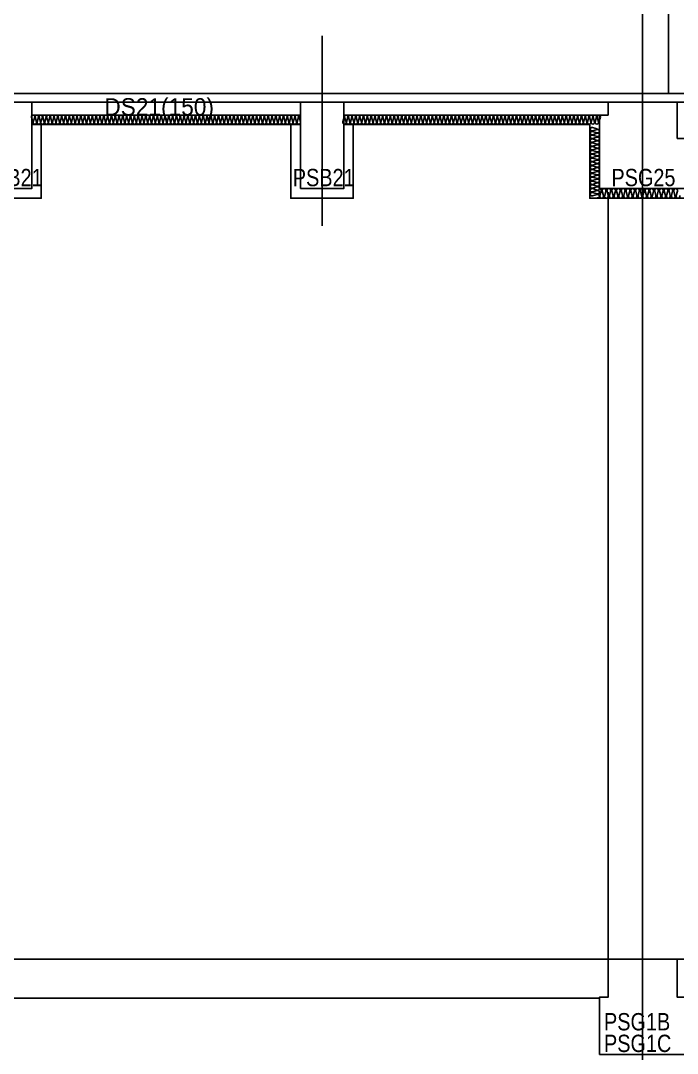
# Model space of a CAD drawing. Header units: millimetres. Extents: x 4754612 to 5801174, y 2368242 to 2777223.
# Drawn here: x 4920538 to 4928116, y 2450156 to 2462084 of the extents above; entities that cross this region are included whole.
import ezdxf
from ezdxf.enums import TextEntityAlignment as Align

# ---------------------------------------------------------------- set-up
doc = ezdxf.new("R2010")
doc.units = ezdxf.units.MM
doc.header["$LTSCALE"] = 1000
doc.linetypes.add('CEN', pattern=[6.2, 6, -0.1, 0, -0.1])
doc.layers.get('DEFPOINTS').update_dxf_attribs({"color": 151})
for name, color, linetype in [('A-ELE-8', 8, 'Continuous'), ('A-중심선', 10, 'CEN'), ('CON', 2, 'Continuous'), ('ELE-06', 6, 'Continuous'), ('FIN-1', 9, 'Continuous'), ('helco', 7, 'Continuous'), ('INS', 251, 'Continuous')]:
    doc.layers.add(name, color=color, linetype=linetype)
doc.layers.add('Guide-line', color=151, linetype='Continuous', plot=False)
doc.styles.add('A.NARROW', font='ARIALN.TTF')
doc.styles.add('돋움', font='')
doc.styles.get('돋움').set_extended_font_data('Dotum')

# ---------------------------------------------------------------- blocks, each defined once
blk = doc.blocks.new('zw$CF19')
at = {"layer": 'CON'}
blk.add_lwpolyline([(-500, -1100), (-500, -440), (-400, -440), (-400, 0), (400, 0), (400, -440), (500, -440), (500, -1100)], close=True, dxfattribs=at)
at = {"layer": 'DEFPOINTS', "style": 'A.NARROW'}
for s, p in [('PSG1B', (-446, -722, 0)), ('PSG1C', (-446, -972, 0))]:
    blk.add_text(s, height=200, dxfattribs=at).set_placement(p, align=Align.MIDDLE_LEFT)
blk = doc.blocks.new('A$C2BC01D8E')
at = {"layer": 'CON'}
blk.add_lwpolyline([(-250, -1000), (250, -1000), (250, 0), (-250, 0)], close=True, dxfattribs=at)
at = {"layer": 'DEFPOINTS', "style": 'A.NARROW'}
blk.add_text('PSB21', height=200, dxfattribs=at).set_placement((-337, -872, 0), align=Align.MIDDLE_LEFT)

msp = doc.modelspace()

# ---------------------------------------------------------------- linework, layer by layer
at = {"layer": 'A-ELE-8'}
msp.add_line((4927315.782, 2460103.44), (4927315.782, 2451243.44), dxfattribs=at)
at = {"layer": 'A-중심선', "ltscale": 5}
for p, q in [((4927715.782, 2403989.231), (4927715.782, 2488921.61)), ((4863973.343, 2461243.44), (5174125.782, 2461243.44)), ((4863973.343, 2451243.44), (5174125.782, 2451243.44))]:
    msp.add_line(p, q, dxfattribs=at)
at = {"layer": 'CON'}
for p, q in [((4906115.782, 2461143.44), (4949465.782, 2461143.44)), ((4920665.782, 2460993.44), (4923765.782, 2460993.44)), ((4924265.782, 2460993.44), (4927315.782, 2460993.44)), ((4905615.782, 2451243.44), (5059815.782, 2451243.44)), ((4917215.782, 2450793.44), (4927215.782, 2450793.44))]:
    msp.add_line(p, q, dxfattribs=at)
msp.add_lwpolyline([(4927215.782, 2460143.44), (4928215.782, 2460143.44), (4928215.782, 2460723.44), (4928115.782, 2460723.44), (4928115.782, 2461143.44), (4927315.782, 2461143.44), (4927315.782, 2460993.44), (4927215.782, 2460993.44)], close=True, dxfattribs=at)
at = {"layer": 'ELE-06'}
msp.add_line((4928115.782, 2461243.44), (4905715.782, 2461243.44), dxfattribs=at)
at = {"layer": 'FIN-1'}
msp.add_line((4905715.782, 2461243.44), (4928015.782, 2461243.44), dxfattribs=at)
at = {"layer": 'Guide-line'}
msp.add_line((4924015.782, 2459714.395), (4924015.782, 2461908.679), dxfattribs=at)
at = {"layer": 'helco'}
msp.add_line((4928015.782, 2461243.44), (4928015.782, 2464693.44), dxfattribs=at)
at = {"layer": 'INS'}
for points in [[(4920055.782, 2460883.44), (4920055.782, 2460033.44), (4920775.782, 2460033.44), (4920775.782, 2460883.44)], [(4920665.782, 2460883.44), (4923765.782, 2460883.44)], [(4923655.782, 2460883.44), (4923655.782, 2460033.44), (4924375.782, 2460033.44), (4924375.782, 2460883.44)], [(4924265.782, 2460883.44), (4927105.782, 2460883.44), (4927105.782, 2460033.44), (4928325.782, 2460033.44), (4928325.782, 2460613.44)]]:
    msp.add_lwpolyline(points, dxfattribs=at)
for points in [[(4920665.782, 2460888.766, 0.396690078), (4920678.17, 2460913.352), (4920661.733, 2460968.14), (4920661.733, 2460968.14, -1.34), (4920700.233, 2460968.14), (4920683.796, 2460913.352, 1.34), (4920722.296, 2460913.352), (4920705.859, 2460968.14), (4920705.859, 2460968.14, -1.34), (4920744.359, 2460968.14), (4920727.922, 2460913.352, 1.34), (4920766.422, 2460913.352), (4920749.985, 2460968.14), (4920749.985, 2460968.14, -1.34), (4920788.485, 2460968.14), (4920772.048, 2460913.352, 1.34), (4920810.548, 2460913.352), (4920794.111, 2460968.14), (4920794.111, 2460968.14, -1.34), (4920832.611, 2460968.14), (4920816.174, 2460913.352, 1.34), (4920854.674, 2460913.352), (4920838.237, 2460968.14), (4920838.237, 2460968.14, -1.34), (4920876.737, 2460968.14), (4920860.3, 2460913.352, 1.34), (4920898.8, 2460913.352), (4920882.363, 2460968.14), (4920882.363, 2460968.14, -1.34), (4920920.863, 2460968.14), (4920904.425, 2460913.352, 1.34), (4920942.925, 2460913.352), (4920926.488, 2460968.14), (4920926.488, 2460968.14, -1.34), (4920964.988, 2460968.14), (4920948.551, 2460913.352, 1.34), (4920987.051, 2460913.352), (4920970.614, 2460968.14), (4920970.614, 2460968.14, -1.34), (4921009.114, 2460968.14), (4920992.677, 2460913.352, 1.34), (4921031.177, 2460913.352), (4921014.74, 2460968.14), (4921014.74, 2460968.14, -1.34), (4921053.24, 2460968.14), (4921036.803, 2460913.352, 1.34), (4921075.303, 2460913.352), (4921058.866, 2460968.14), (4921058.866, 2460968.14, -1.34), (4921097.366, 2460968.14), (4921080.929, 2460913.352, 1.34), (4921119.429, 2460913.352), (4921102.992, 2460968.14), (4921102.992, 2460968.14, -1.34), (4921141.492, 2460968.14), (4921125.055, 2460913.352, 1.34), (4921163.555, 2460913.352), (4921147.118, 2460968.14), (4921147.118, 2460968.14, -1.34), (4921185.618, 2460968.14), (4921169.181, 2460913.352, 1.34), (4921207.681, 2460913.352), (4921191.244, 2460968.14), (4921191.244, 2460968.14, -1.34), (4921229.744, 2460968.14), (4921213.307, 2460913.352, 1.34), (4921251.807, 2460913.352), (4921235.37, 2460968.14), (4921235.37, 2460968.14, -1.34), (4921273.87, 2460968.14), (4921257.433, 2460913.352, 1.34), (4921295.933, 2460913.352), (4921279.496, 2460968.14), (4921279.496, 2460968.14, -1.34), (4921317.996, 2460968.14), (4921301.559, 2460913.352, 1.34), (4921340.059, 2460913.352), (4921323.622, 2460968.14), (4921323.622, 2460968.14, -1.34), (4921362.122, 2460968.14), (4921345.685, 2460913.352, 1.34), (4921384.185, 2460913.352), (4921367.748, 2460968.14), (4921367.748, 2460968.14, -1.34), (4921406.248, 2460968.14), (4921389.811, 2460913.352, 1.34), (4921428.311, 2460913.352), (4921411.874, 2460968.14), (4921411.874, 2460968.14, -1.34), (4921450.374, 2460968.14), (4921433.937, 2460913.352, 1.34), (4921472.437, 2460913.352), (4921456, 2460968.14), (4921456, 2460968.14, -1.34), (4921494.5, 2460968.14), (4921478.063, 2460913.352, 1.34), (4921516.563, 2460913.352), (4921500.126, 2460968.14), (4921500.126, 2460968.14, -1.34), (4921538.626, 2460968.14), (4921522.189, 2460913.352, 1.34), (4921560.689, 2460913.352), (4921544.252, 2460968.14), (4921544.252, 2460968.14, -1.34), (4921582.752, 2460968.14), (4921566.315, 2460913.352, 1.34), (4921604.815, 2460913.352), (4921588.378, 2460968.14), (4921588.378, 2460968.14, -1.34), (4921626.878, 2460968.14), (4921610.441, 2460913.352, 1.34), (4921648.941, 2460913.352), (4921632.504, 2460968.14), (4921632.504, 2460968.14, -1.34), (4921671.004, 2460968.14), (4921654.567, 2460913.352, 1.34), (4921693.067, 2460913.352), (4921676.63, 2460968.14), (4921676.63, 2460968.14, -1.34), (4921715.13, 2460968.14), (4921698.693, 2460913.352, 1.34), (4921737.193, 2460913.352), (4921720.756, 2460968.14), (4921720.756, 2460968.14, -1.34), (4921759.256, 2460968.14), (4921742.819, 2460913.352, 1.34), (4921781.319, 2460913.352), (4921764.882, 2460968.14), (4921764.882, 2460968.14, -1.34), (4921803.382, 2460968.14), (4921786.945, 2460913.352, 1.34), (4921825.445, 2460913.352), (4921809.008, 2460968.14), (4921809.008, 2460968.14, -1.34), (4921847.508, 2460968.14), (4921831.071, 2460913.352, 1.34), (4921869.571, 2460913.352), (4921853.134, 2460968.14), (4921853.134, 2460968.14, -1.34), (4921891.634, 2460968.14), (4921875.197, 2460913.352, 1.34), (4921913.697, 2460913.352), (4921897.26, 2460968.14), (4921897.26, 2460968.14, -1.34), (4921935.76, 2460968.14), (4921919.322, 2460913.352, 1.34), (4921957.822, 2460913.352), (4921941.385, 2460968.14), (4921941.385, 2460968.14, -1.34), (4921979.885, 2460968.14), (4921963.448, 2460913.352, 1.34), (4922001.948, 2460913.352), (4921985.511, 2460968.14), (4921985.511, 2460968.14, -1.34), (4922024.011, 2460968.14), (4922007.574, 2460913.352, 1.34), (4922046.074, 2460913.352), (4922029.637, 2460968.14), (4922029.637, 2460968.14, -1.34), (4922068.137, 2460968.14), (4922051.7, 2460913.352, 1.34), (4922090.2, 2460913.352), (4922073.763, 2460968.14), (4922073.763, 2460968.14, -1.34), (4922112.263, 2460968.14), (4922095.826, 2460913.352, 1.34), (4922134.326, 2460913.352), (4922117.889, 2460968.14), (4922117.889, 2460968.14, -1.34), (4922156.389, 2460968.14), (4922139.952, 2460913.352, 1.34), (4922178.452, 2460913.352), (4922162.015, 2460968.14), (4922162.015, 2460968.14, -1.34), (4922200.515, 2460968.14), (4922184.078, 2460913.352, 1.34), (4922222.578, 2460913.352), (4922206.141, 2460968.14), (4922206.141, 2460968.14, -1.34), (4922244.641, 2460968.14), (4922228.204, 2460913.352, 1.34), (4922266.704, 2460913.352), (4922250.267, 2460968.14), (4922250.267, 2460968.14, -1.34), (4922288.767, 2460968.14), (4922272.33, 2460913.352, 1.34), (4922310.83, 2460913.352), (4922294.393, 2460968.14), (4922294.393, 2460968.14, -1.34), (4922332.893, 2460968.14), (4922316.456, 2460913.352, 1.34), (4922354.956, 2460913.352), (4922338.519, 2460968.14), (4922338.519, 2460968.14, -1.34), (4922377.019, 2460968.14), (4922360.582, 2460913.352, 1.34), (4922399.082, 2460913.352), (4922382.645, 2460968.14), (4922382.645, 2460968.14, -1.34), (4922421.145, 2460968.14), (4922404.708, 2460913.352, 1.34), (4922443.208, 2460913.352), (4922426.771, 2460968.14), (4922426.771, 2460968.14, -1.34), (4922465.271, 2460968.14), (4922448.834, 2460913.352, 1.34), (4922487.334, 2460913.352), (4922470.897, 2460968.14), (4922470.897, 2460968.14, -1.34), (4922509.397, 2460968.14), (4922492.96, 2460913.352, 1.34), (4922531.46, 2460913.352), (4922515.023, 2460968.14), (4922515.023, 2460968.14, -1.34), (4922553.523, 2460968.14), (4922537.086, 2460913.352, 1.34), (4922575.586, 2460913.352), (4922559.149, 2460968.14), (4922559.149, 2460968.14, -1.34), (4922597.649, 2460968.14), (4922581.212, 2460913.352, 1.34), (4922619.712, 2460913.352), (4922603.275, 2460968.14), (4922603.275, 2460968.14, -1.34), (4922641.775, 2460968.14), (4922625.338, 2460913.352, 1.34), (4922663.838, 2460913.352), (4922647.401, 2460968.14), (4922647.401, 2460968.14, -1.34), (4922685.901, 2460968.14), (4922669.464, 2460913.352, 1.34), (4922707.964, 2460913.352), (4922691.527, 2460968.14), (4922691.527, 2460968.14, -1.34), (4922730.027, 2460968.14), (4922713.59, 2460913.352, 1.34), (4922752.09, 2460913.352), (4922735.653, 2460968.14), (4922735.653, 2460968.14, -1.34), (4922774.153, 2460968.14), (4922757.716, 2460913.352, 1.34), (4922796.216, 2460913.352), (4922779.779, 2460968.14), (4922779.779, 2460968.14, -1.34), (4922818.279, 2460968.14), (4922801.842, 2460913.352, 1.34), (4922840.342, 2460913.352), (4922823.905, 2460968.14), (4922823.905, 2460968.14, -1.34), (4922862.405, 2460968.14), (4922845.968, 2460913.352, 1.34), (4922884.468, 2460913.352), (4922868.031, 2460968.14), (4922868.031, 2460968.14, -1.34), (4922906.531, 2460968.14), (4922890.094, 2460913.352, 1.34), (4922928.594, 2460913.352), (4922912.157, 2460968.14), (4922912.157, 2460968.14, -1.34), (4922950.657, 2460968.14), (4922934.219, 2460913.352, 1.34), (4922972.719, 2460913.352), (4922956.282, 2460968.14), (4922956.282, 2460968.14, -1.34), (4922994.782, 2460968.14), (4922978.345, 2460913.352, 1.34), (4923016.845, 2460913.352), (4923000.408, 2460968.14), (4923000.408, 2460968.14, -1.34), (4923038.908, 2460968.14), (4923022.471, 2460913.352, 1.34), (4923060.971, 2460913.352), (4923044.534, 2460968.14), (4923044.534, 2460968.14, -1.34), (4923083.034, 2460968.14), (4923066.597, 2460913.352, 1.34), (4923105.097, 2460913.352), (4923088.66, 2460968.14), (4923088.66, 2460968.14, -1.34), (4923127.16, 2460968.14), (4923110.723, 2460913.352, 1.34), (4923149.223, 2460913.352), (4923132.786, 2460968.14), (4923132.786, 2460968.14, -1.34), (4923171.286, 2460968.14), (4923154.849, 2460913.352, 1.34), (4923193.349, 2460913.352), (4923176.912, 2460968.14), (4923176.912, 2460968.14, -1.34), (4923215.412, 2460968.14), (4923198.975, 2460913.352, 1.34), (4923237.475, 2460913.352), (4923221.038, 2460968.14), (4923221.038, 2460968.14, -1.34), (4923259.538, 2460968.14), (4923243.101, 2460913.352, 1.34), (4923281.601, 2460913.352), (4923265.164, 2460968.14), (4923265.164, 2460968.14, -1.34), (4923303.664, 2460968.14), (4923287.227, 2460913.352, 1.34), (4923325.727, 2460913.352), (4923309.29, 2460968.14), (4923309.29, 2460968.14, -1.34), (4923347.79, 2460968.14), (4923331.353, 2460913.352, 1.34), (4923369.853, 2460913.352), (4923353.416, 2460968.14), (4923353.416, 2460968.14, -1.34), (4923391.916, 2460968.14), (4923375.479, 2460913.352, 1.34), (4923413.979, 2460913.352), (4923397.542, 2460968.14), (4923397.542, 2460968.14, -1.34), (4923436.042, 2460968.14), (4923419.605, 2460913.352, 1.34), (4923458.105, 2460913.352), (4923441.668, 2460968.14), (4923441.668, 2460968.14, -1.34), (4923480.168, 2460968.14), (4923463.731, 2460913.352, 1.34), (4923502.231, 2460913.352), (4923485.794, 2460968.14), (4923485.794, 2460968.14, -1.34), (4923524.294, 2460968.14), (4923507.857, 2460913.352, 1.34), (4923546.357, 2460913.352), (4923529.92, 2460968.14), (4923529.92, 2460968.14, -1.34), (4923568.42, 2460968.14), (4923551.983, 2460913.352, 1.34), (4923590.483, 2460913.352), (4923574.046, 2460968.14), (4923574.046, 2460968.14, -1.34), (4923612.546, 2460968.14), (4923596.109, 2460913.352, 1.34), (4923634.609, 2460913.352), (4923618.172, 2460968.14), (4923618.172, 2460968.14, -1.34), (4923656.672, 2460968.14), (4923640.235, 2460913.352, 1.34), (4923678.735, 2460913.352), (4923662.298, 2460968.14), (4923662.298, 2460968.14, -1.34), (4923700.798, 2460968.14), (4923684.361, 2460913.352, 1.34), (4923722.861, 2460913.352), (4923706.424, 2460968.14), (4923706.424, 2460968.14, -1.34), (4923744.924, 2460968.14), (4923728.487, 2460913.352, 1.34), (4923766.987, 2460913.352), (4923750.55, 2460968.14), (4923750.55, 2460968.14, -0.439974847), (4923765.782, 2460993.529, -0.439974847)], [(4927215.782, 2460893.81, -0.268200846), (4927211.093, 2460913.352), (4927227.53, 2460968.14), (4927227.53, 2460968.14, 1.34), (4927189.03, 2460968.14), (4927205.467, 2460913.352, -1.34), (4927166.967, 2460913.352), (4927183.404, 2460968.14), (4927183.404, 2460968.14, 1.34), (4927144.904, 2460968.14), (4927161.341, 2460913.352, -1.34), (4927122.841, 2460913.352), (4927139.278, 2460968.14), (4927139.278, 2460968.14, 1.34), (4927100.778, 2460968.14), (4927117.215, 2460913.352, -1.34), (4927078.715, 2460913.352), (4927095.152, 2460968.14), (4927095.152, 2460968.14, 1.34), (4927056.652, 2460968.14), (4927073.089, 2460913.352, -1.34), (4927034.589, 2460913.352), (4927051.026, 2460968.14), (4927051.026, 2460968.14, 1.34), (4927012.526, 2460968.14), (4927028.963, 2460913.352, -1.34), (4926990.463, 2460913.352), (4927006.9, 2460968.14), (4927006.9, 2460968.14, 1.34), (4926968.4, 2460968.14), (4926984.837, 2460913.352, -1.34), (4926946.337, 2460913.352), (4926962.775, 2460968.14), (4926962.775, 2460968.14, 1.34), (4926924.275, 2460968.14), (4926940.712, 2460913.352, -1.34), (4926902.212, 2460913.352), (4926918.649, 2460968.14), (4926918.649, 2460968.14, 1.34), (4926880.149, 2460968.14), (4926896.586, 2460913.352, -1.34), (4926858.086, 2460913.352), (4926874.523, 2460968.14), (4926874.523, 2460968.14, 1.34), (4926836.023, 2460968.14), (4926852.46, 2460913.352, -1.34), (4926813.96, 2460913.352), (4926830.397, 2460968.14), (4926830.397, 2460968.14, 1.34), (4926791.897, 2460968.14), (4926808.334, 2460913.352, -1.34), (4926769.834, 2460913.352), (4926786.271, 2460968.14), (4926786.271, 2460968.14, 1.34), (4926747.771, 2460968.14), (4926764.208, 2460913.352, -1.34), (4926725.708, 2460913.352), (4926742.145, 2460968.14), (4926742.145, 2460968.14, 1.34), (4926703.645, 2460968.14), (4926720.082, 2460913.352, -1.34), (4926681.582, 2460913.352), (4926698.019, 2460968.14), (4926698.019, 2460968.14, 1.34), (4926659.519, 2460968.14), (4926675.956, 2460913.352, -1.34), (4926637.456, 2460913.352), (4926653.893, 2460968.14), (4926653.893, 2460968.14, 1.34), (4926615.393, 2460968.14), (4926631.83, 2460913.352, -1.34), (4926593.33, 2460913.352), (4926609.767, 2460968.14), (4926609.767, 2460968.14, 1.34), (4926571.267, 2460968.14), (4926587.704, 2460913.352, -1.34), (4926549.204, 2460913.352), (4926565.641, 2460968.14), (4926565.641, 2460968.14, 1.34), (4926527.141, 2460968.14), (4926543.578, 2460913.352, -1.34), (4926505.078, 2460913.352), (4926521.515, 2460968.14), (4926521.515, 2460968.14, 1.34), (4926483.015, 2460968.14), (4926499.452, 2460913.352, -1.34), (4926460.952, 2460913.352), (4926477.389, 2460968.14), (4926477.389, 2460968.14, 1.34), (4926438.889, 2460968.14), (4926455.326, 2460913.352, -1.34), (4926416.826, 2460913.352), (4926433.263, 2460968.14), (4926433.263, 2460968.14, 1.34), (4926394.763, 2460968.14), (4926411.2, 2460913.352, -1.34), (4926372.7, 2460913.352), (4926389.137, 2460968.14), (4926389.137, 2460968.14, 1.34), (4926350.637, 2460968.14), (4926367.074, 2460913.352, -1.34), (4926328.574, 2460913.352), (4926345.011, 2460968.14), (4926345.011, 2460968.14, 1.34), (4926306.511, 2460968.14), (4926322.948, 2460913.352, -1.34), (4926284.448, 2460913.352), (4926300.885, 2460968.14), (4926300.885, 2460968.14, 1.34), (4926262.385, 2460968.14), (4926278.822, 2460913.352, -1.34), (4926240.322, 2460913.352), (4926256.759, 2460968.14), (4926256.759, 2460968.14, 1.34), (4926218.259, 2460968.14), (4926234.696, 2460913.352, -1.34), (4926196.196, 2460913.352), (4926212.633, 2460968.14), (4926212.633, 2460968.14, 1.34), (4926174.133, 2460968.14), (4926190.57, 2460913.352, -1.34), (4926152.07, 2460913.352), (4926168.507, 2460968.14), (4926168.507, 2460968.14, 1.34), (4926130.007, 2460968.14), (4926146.444, 2460913.352, -1.34), (4926107.944, 2460913.352), (4926124.381, 2460968.14), (4926124.381, 2460968.14, 1.34), (4926085.881, 2460968.14), (4926102.318, 2460913.352, -1.34), (4926063.818, 2460913.352), (4926080.255, 2460968.14), (4926080.255, 2460968.14, 1.34), (4926041.755, 2460968.14), (4926058.192, 2460913.352, -1.34), (4926019.692, 2460913.352), (4926036.129, 2460968.14), (4926036.129, 2460968.14, 1.34), (4925997.629, 2460968.14), (4926014.066, 2460913.352, -1.34), (4925975.566, 2460913.352), (4925992.003, 2460968.14), (4925992.003, 2460968.14, 1.34), (4925953.503, 2460968.14), (4925969.94, 2460913.352, -1.34), (4925931.44, 2460913.352), (4925947.878, 2460968.14), (4925947.878, 2460968.14, 1.34), (4925909.378, 2460968.14), (4925925.815, 2460913.352, -1.34), (4925887.315, 2460913.352), (4925903.752, 2460968.14), (4925903.752, 2460968.14, 1.34), (4925865.252, 2460968.14), (4925881.689, 2460913.352, -1.34), (4925843.189, 2460913.352), (4925859.626, 2460968.14), (4925859.626, 2460968.14, 1.34), (4925821.126, 2460968.14), (4925837.563, 2460913.352, -1.34), (4925799.063, 2460913.352), (4925815.5, 2460968.14), (4925815.5, 2460968.14, 1.34), (4925777, 2460968.14), (4925793.437, 2460913.352, -1.34), (4925754.937, 2460913.352), (4925771.374, 2460968.14), (4925771.374, 2460968.14, 1.34), (4925732.874, 2460968.14), (4925749.311, 2460913.352, -1.34), (4925710.811, 2460913.352), (4925727.248, 2460968.14), (4925727.248, 2460968.14, 1.34), (4925688.748, 2460968.14), (4925705.185, 2460913.352, -1.34), (4925666.685, 2460913.352), (4925683.122, 2460968.14), (4925683.122, 2460968.14, 1.34), (4925644.622, 2460968.14), (4925661.059, 2460913.352, -1.34), (4925622.559, 2460913.352), (4925638.996, 2460968.14), (4925638.996, 2460968.14, 1.34), (4925600.496, 2460968.14), (4925616.933, 2460913.352, -1.34), (4925578.433, 2460913.352), (4925594.87, 2460968.14), (4925594.87, 2460968.14, 1.34), (4925556.37, 2460968.14), (4925572.807, 2460913.352, -1.34), (4925534.307, 2460913.352), (4925550.744, 2460968.14), (4925550.744, 2460968.14, 1.34), (4925512.244, 2460968.14), (4925528.681, 2460913.352, -1.34), (4925490.181, 2460913.352), (4925506.618, 2460968.14), (4925506.618, 2460968.14, 1.34), (4925468.118, 2460968.14), (4925484.555, 2460913.352, -1.34), (4925446.055, 2460913.352), (4925462.492, 2460968.14), (4925462.492, 2460968.14, 1.34), (4925423.992, 2460968.14), (4925440.429, 2460913.352, -1.34), (4925401.929, 2460913.352), (4925418.366, 2460968.14), (4925418.366, 2460968.14, 1.34), (4925379.866, 2460968.14), (4925396.303, 2460913.352, -1.34), (4925357.803, 2460913.352), (4925374.24, 2460968.14), (4925374.24, 2460968.14, 1.34), (4925335.74, 2460968.14), (4925352.177, 2460913.352, -1.34), (4925313.677, 2460913.352), (4925330.114, 2460968.14), (4925330.114, 2460968.14, 1.34), (4925291.614, 2460968.14), (4925308.051, 2460913.352, -1.34), (4925269.551, 2460913.352), (4925285.988, 2460968.14), (4925285.988, 2460968.14, 1.34), (4925247.488, 2460968.14), (4925263.925, 2460913.352, -1.34), (4925225.425, 2460913.352), (4925241.862, 2460968.14), (4925241.862, 2460968.14, 1.34), (4925203.362, 2460968.14), (4925219.799, 2460913.352, -1.34), (4925181.299, 2460913.352), (4925197.736, 2460968.14), (4925197.736, 2460968.14, 1.34), (4925159.236, 2460968.14), (4925175.673, 2460913.352, -1.34), (4925137.173, 2460913.352), (4925153.61, 2460968.14), (4925153.61, 2460968.14, 1.34), (4925115.11, 2460968.14), (4925131.547, 2460913.352, -1.34), (4925093.047, 2460913.352), (4925109.484, 2460968.14), (4925109.484, 2460968.14, 1.34), (4925070.984, 2460968.14), (4925087.421, 2460913.352, -1.34), (4925048.921, 2460913.352), (4925065.358, 2460968.14), (4925065.358, 2460968.14, 1.34), (4925026.858, 2460968.14), (4925043.295, 2460913.352, -1.34), (4925004.795, 2460913.352), (4925021.232, 2460968.14), (4925021.232, 2460968.14, 1.34), (4924982.732, 2460968.14), (4924999.169, 2460913.352, -1.34), (4924960.669, 2460913.352), (4924977.106, 2460968.14), (4924977.106, 2460968.14, 1.34), (4924938.606, 2460968.14), (4924955.043, 2460913.352, -1.34), (4924916.543, 2460913.352), (4924932.981, 2460968.14), (4924932.981, 2460968.14, 1.34), (4924894.481, 2460968.14), (4924910.918, 2460913.352, -1.34), (4924872.418, 2460913.352), (4924888.855, 2460968.14), (4924888.855, 2460968.14, 1.34), (4924850.355, 2460968.14), (4924866.792, 2460913.352, -1.34), (4924828.292, 2460913.352), (4924844.729, 2460968.14), (4924844.729, 2460968.14, 1.34), (4924806.229, 2460968.14), (4924822.666, 2460913.352, -1.34), (4924784.166, 2460913.352), (4924800.603, 2460968.14), (4924800.603, 2460968.14, 1.34), (4924762.103, 2460968.14), (4924778.54, 2460913.352, -1.34), (4924740.04, 2460913.352), (4924756.477, 2460968.14), (4924756.477, 2460968.14, 1.34), (4924717.977, 2460968.14), (4924734.414, 2460913.352, -1.34), (4924695.914, 2460913.352), (4924712.351, 2460968.14), (4924712.351, 2460968.14, 1.34), (4924673.851, 2460968.14), (4924690.288, 2460913.352, -1.34), (4924651.788, 2460913.352), (4924668.225, 2460968.14), (4924668.225, 2460968.14, 1.34), (4924629.725, 2460968.14), (4924646.162, 2460913.352, -1.34), (4924607.662, 2460913.352), (4924624.099, 2460968.14), (4924624.099, 2460968.14, 1.34), (4924585.599, 2460968.14), (4924602.036, 2460913.352, -1.34), (4924563.536, 2460913.352), (4924579.973, 2460968.14), (4924579.973, 2460968.14, 1.34), (4924541.473, 2460968.14), (4924557.91, 2460913.352, -1.34), (4924519.41, 2460913.352), (4924535.847, 2460968.14), (4924535.847, 2460968.14, 1.34), (4924497.347, 2460968.14), (4924513.784, 2460913.352, -1.34), (4924475.284, 2460913.352), (4924491.721, 2460968.14), (4924491.721, 2460968.14, 1.34), (4924453.221, 2460968.14), (4924469.658, 2460913.352, -1.34), (4924431.158, 2460913.352), (4924447.595, 2460968.14), (4924447.595, 2460968.14, 1.34), (4924409.095, 2460968.14), (4924425.532, 2460913.352, -1.34), (4924387.032, 2460913.352), (4924403.469, 2460968.14), (4924403.469, 2460968.14, 1.34), (4924364.969, 2460968.14), (4924381.406, 2460913.352, -1.34), (4924342.906, 2460913.352), (4924359.343, 2460968.14), (4924359.343, 2460968.14, 1.34), (4924320.843, 2460968.14), (4924337.28, 2460913.352, -1.34), (4924298.78, 2460913.352), (4924315.217, 2460968.14), (4924315.217, 2460968.14, 1.34), (4924276.717, 2460968.14), (4924293.154, 2460913.352, -1.34), (4924254.654, 2460913.352), (4924271.091, 2460968.14)], [(4927190.482, 2460038.56, 1.34), (4927190.482, 2460077.06), (4927135.695, 2460060.623, -1.34), (4927135.695, 2460099.123), (4927190.482, 2460082.686), (4927190.482, 2460082.686, 1.34), (4927190.482, 2460121.186), (4927135.695, 2460104.749, -1.34), (4927135.695, 2460143.249), (4927190.482, 2460126.812), (4927190.482, 2460126.812, 1.34), (4927190.482, 2460165.312), (4927135.695, 2460148.875, -1.34), (4927135.695, 2460187.375), (4927190.482, 2460170.938), (4927190.482, 2460170.938, 1.34), (4927190.482, 2460209.438), (4927135.695, 2460193.001, -1.34), (4927135.695, 2460231.501), (4927190.482, 2460215.064), (4927190.482, 2460215.064, 1.34), (4927190.482, 2460253.564), (4927135.695, 2460237.127, -1.34), (4927135.695, 2460275.627), (4927190.482, 2460259.19), (4927190.482, 2460259.19, 1.34), (4927190.482, 2460297.69), (4927135.695, 2460281.253, -1.34), (4927135.695, 2460319.753), (4927190.482, 2460303.316), (4927190.482, 2460303.316, 1.34), (4927190.482, 2460341.816), (4927135.695, 2460325.379, -1.34), (4927135.695, 2460363.879), (4927190.482, 2460347.442), (4927190.482, 2460347.442, 1.34), (4927190.482, 2460385.942), (4927135.695, 2460369.505, -1.34), (4927135.695, 2460408.005), (4927190.482, 2460391.568), (4927190.482, 2460391.568, 1.34), (4927190.482, 2460430.068), (4927135.695, 2460413.631, -1.34), (4927135.695, 2460452.131), (4927190.482, 2460435.694), (4927190.482, 2460435.694, 1.34), (4927190.482, 2460474.194), (4927135.695, 2460457.757, -1.34), (4927135.695, 2460496.257), (4927190.482, 2460479.819), (4927190.482, 2460479.819, 1.34), (4927190.482, 2460518.319), (4927135.695, 2460501.882, -1.34), (4927135.695, 2460540.382), (4927190.482, 2460523.945), (4927190.482, 2460523.945, 1.34), (4927190.482, 2460562.445), (4927135.695, 2460546.008, -1.34), (4927135.695, 2460584.508), (4927190.482, 2460568.071), (4927190.482, 2460568.071, 1.34), (4927190.482, 2460606.571), (4927135.695, 2460590.134, -1.34), (4927135.695, 2460628.634), (4927190.482, 2460612.197), (4927190.482, 2460612.197, 1.34), (4927190.482, 2460650.697), (4927135.695, 2460634.26, -1.34), (4927135.695, 2460672.76), (4927190.482, 2460656.323), (4927190.482, 2460656.323, 1.34), (4927190.482, 2460694.823), (4927135.695, 2460678.386, -1.34), (4927135.695, 2460716.886), (4927190.482, 2460700.449), (4927190.482, 2460700.449, 1.34), (4927190.482, 2460738.949), (4927135.695, 2460722.512, -1.34), (4927135.695, 2460761.012), (4927190.482, 2460744.575), (4927190.482, 2460744.575, 1.34), (4927190.482, 2460783.075), (4927135.695, 2460766.638, -1.34), (4927135.695, 2460805.138), (4927190.482, 2460788.701), (4927190.482, 2460788.701, 1.34), (4927190.482, 2460827.201), (4927135.695, 2460810.764, -1.34), (4927135.695, 2460849.264), (4927190.482, 2460832.827)], [(4927215.782, 2460143.44, -0.524855656), (4927236.352, 2460113.63), (4927222.712, 2460063.25, 1.449197861), (4927263.852, 2460063.25), (4927250.212, 2460113.63, -0.524855656), (4927270.782, 2460143.44, -0.524855656), (4927291.352, 2460113.63), (4927277.712, 2460063.25, 1.449197861), (4927318.852, 2460063.25), (4927305.212, 2460113.63, -0.524855656), (4927325.782, 2460143.44, -0.524855656), (4927346.352, 2460113.63), (4927332.712, 2460063.25, 1.449197861), (4927373.852, 2460063.25), (4927360.212, 2460113.63, -0.524855656), (4927380.782, 2460143.44, -0.524855656), (4927401.352, 2460113.63), (4927387.712, 2460063.25, 1.449197861), (4927428.852, 2460063.25), (4927415.212, 2460113.63, -0.524855656), (4927435.782, 2460143.44, -0.524855656), (4927456.352, 2460113.63), (4927442.712, 2460063.25, 1.449197861), (4927483.852, 2460063.25), (4927470.212, 2460113.63, -0.524855656), (4927490.782, 2460143.44, -0.524855656), (4927511.352, 2460113.63), (4927497.712, 2460063.25, 1.449197861), (4927538.852, 2460063.25), (4927525.212, 2460113.63, -0.524855656), (4927545.782, 2460143.44, -0.524855656), (4927566.352, 2460113.63), (4927552.712, 2460063.25, 1.449197861), (4927593.852, 2460063.25), (4927580.212, 2460113.63, -0.524855656), (4927600.782, 2460143.44, -0.524855656), (4927621.352, 2460113.63), (4927607.712, 2460063.25, 1.449197861), (4927648.852, 2460063.25), (4927635.212, 2460113.63, -0.524855656), (4927655.782, 2460143.44, -0.524855656), (4927676.352, 2460113.63), (4927662.712, 2460063.25, 1.449197861), (4927703.852, 2460063.25), (4927690.212, 2460113.63, -0.524855656), (4927710.782, 2460143.44, -0.524855656), (4927731.352, 2460113.63), (4927717.712, 2460063.25, 1.449197861), (4927758.852, 2460063.25), (4927745.212, 2460113.63, -0.524855656), (4927765.782, 2460143.44, -0.524855656), (4927786.352, 2460113.63), (4927772.712, 2460063.25, 1.449197861), (4927813.852, 2460063.25), (4927800.212, 2460113.63, -0.524855656), (4927820.782, 2460143.44, -0.524855656), (4927841.352, 2460113.63), (4927827.712, 2460063.25, 1.449197861), (4927868.852, 2460063.25), (4927855.212, 2460113.63, -0.524855656), (4927875.782, 2460143.44, -0.524855656), (4927896.352, 2460113.63), (4927882.712, 2460063.25, 1.449197861), (4927923.852, 2460063.25), (4927910.212, 2460113.63, -0.524855656), (4927930.782, 2460143.44, -0.524855656), (4927951.352, 2460113.63), (4927937.712, 2460063.25, 1.449197861), (4927978.852, 2460063.25), (4927965.212, 2460113.63, -0.524855656), (4927985.782, 2460143.44, -0.524855656), (4928006.352, 2460113.63), (4927992.712, 2460063.25, 1.449197861), (4928033.852, 2460063.25), (4928020.212, 2460113.63, -0.524855656), (4928040.782, 2460143.44, -0.524855656), (4928061.352, 2460113.63), (4928047.712, 2460063.25, 1.449197861), (4928088.852, 2460063.25), (4928075.212, 2460113.63, -0.524855656), (4928095.782, 2460143.44, -0.524855656), (4928116.352, 2460113.63), (4928102.712, 2460063.25, 1.449197861), (4928143.852, 2460063.25)]]:
    msp.add_lwpolyline(points, format="xyb", dxfattribs=at)

# ---------------------------------------------------------------- block references
at = {"layer": 'CON'}
for name, p in [('A$C2BC01D8E', (4920415.782, 2461143.44)), ('A$C2BC01D8E', (4924015.782, 2461143.44)), ('zw$CF19', (4927715.782, 2451243.44))]:
    msp.add_blockref(name, p, dxfattribs=at)

# ---------------------------------------------------------------- texts
at = {"layer": 'DEFPOINTS', "style": 'A.NARROW'}
msp.add_text('PSG25', height=200, dxfattribs=at).set_placement((4927355.615, 2460271.815, 0), align=Align.MIDDLE_LEFT)
at = {"layer": 'Guide-line', "style": '돋움'}
msp.add_text('DS21(150)', height=200, dxfattribs=at).set_placement((4922136.313, 2461088.359), align=Align.MIDDLE_CENTER)

doc.saveas('drawing.dxf')
